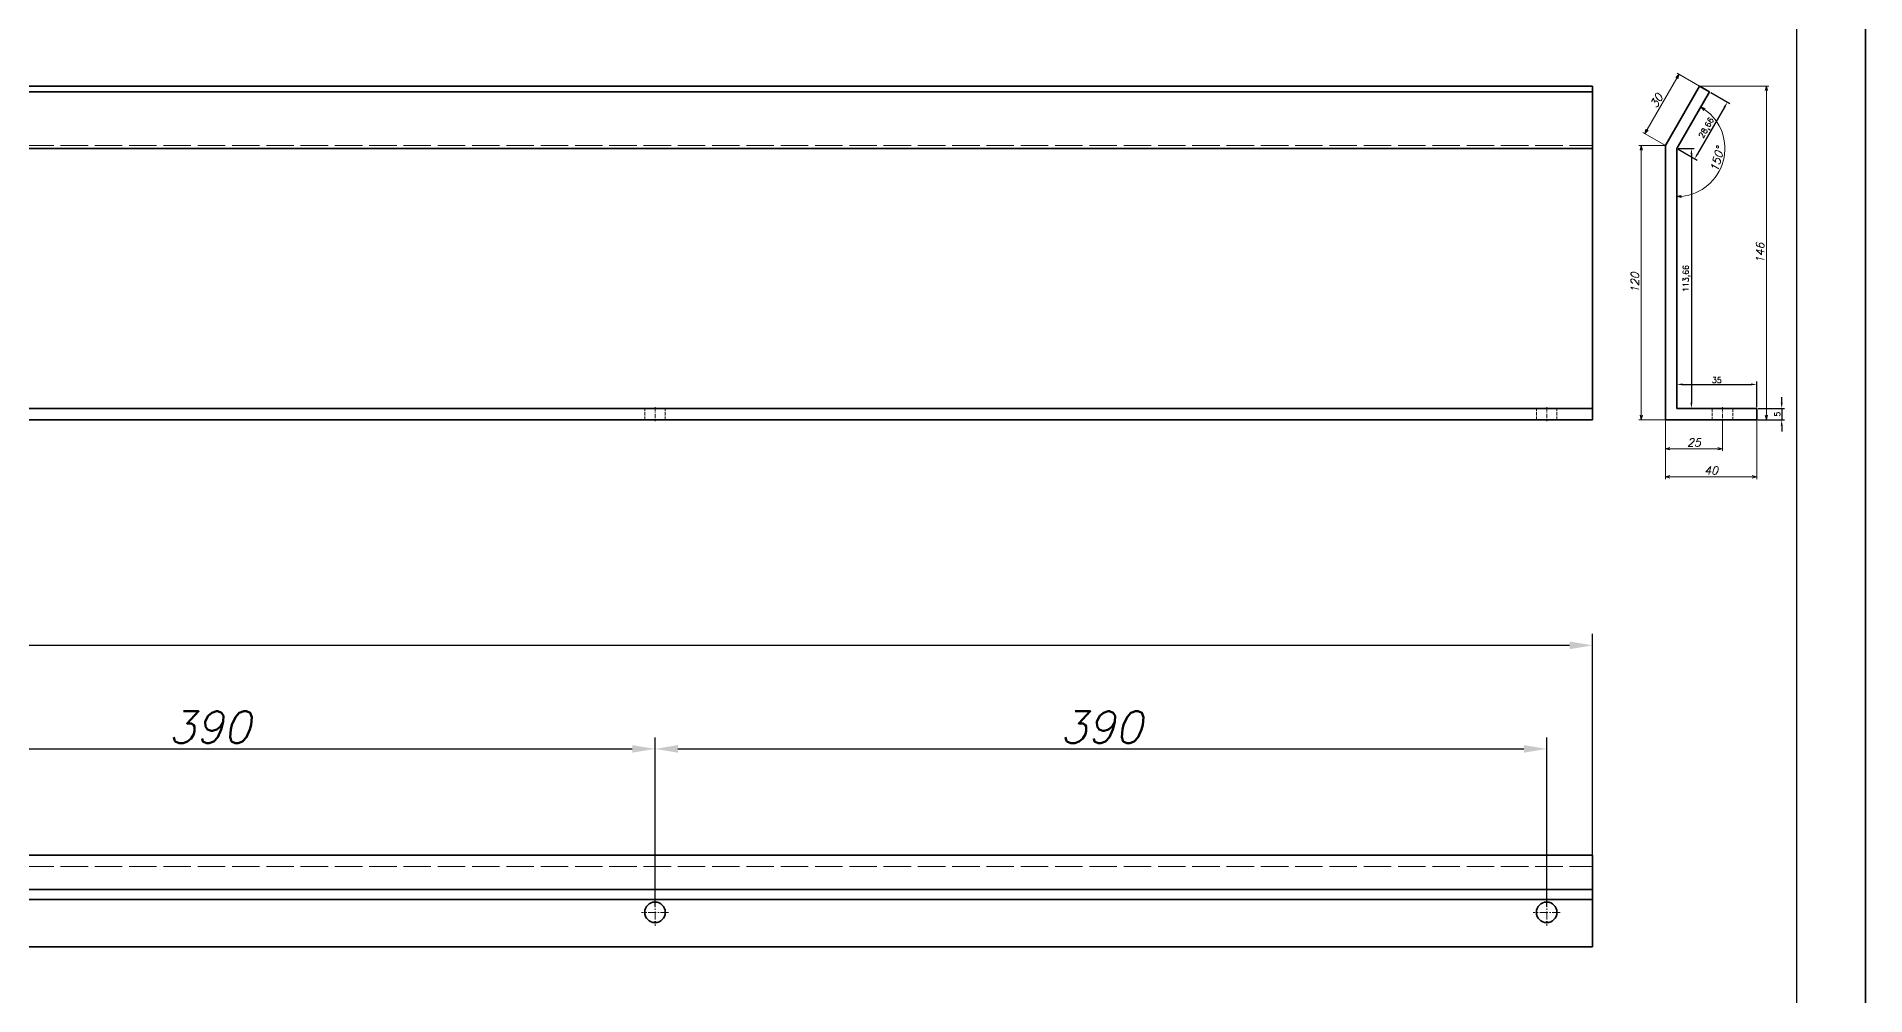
# Model space of a CAD drawing. Header units: millimetres. Extents: x -207971 to -130891, y -1492 to 21465.
# Drawn here: x -203835 to -203036, y 19817 to 20236 of the extents above; entities that cross this region are included whole.
import ezdxf

# ---------------------------------------------------------------- set-up
doc = ezdxf.new("R2010")
doc.units = ezdxf.units.MM
doc.linetypes.add('DASHDOT', pattern=[18.5, 12, -3, 0.5, -3])
doc.linetypes.add('DASHED', pattern=[15, 12, -3])
doc.layers.add('标注线', color=3, linetype='Continuous', lineweight=25)
doc.styles.add('DIM_FONT', font='romans.shx', dxfattribs={"oblique": 15})
doc.styles.get("Standard").update_dxf_attribs({"font": 'txt', "bigfont": 'gbcbig.shx'})
doc.dimstyles.new('ISO-25', dxfattribs={"dimtxt": 2.5, "dimasz": 2.5, "dimexe": 1.25, "dimexo": 0.625, "dimtad": 1, "dimtxsty": 'Standard', "dimcen": 2.5, "dimadec": 0, "dimazin": 0, "dimtfac": 1, "dimtmove": 0, "dimatfit": 3, "dimfxl": 0, "dimarcsym": 0})
doc.dimstyles.new('KK3.5', dxfattribs={"dimtxt": 3.5, "dimasz": 2, "dimexe": 1, "dimexo": 0, "dimgap": 1, "dimtad": 1, "dimtoh": 1, "dimdec": 1, "dimdsep": 46, "dimtxsty": 'DIM_FONT', "dimblk": 'OPEN30', "dimcen": 0, "dimclrd": 3, "dimclre": 3, "dimclrt": 3, "dimazin": 2, "dimtfac": 1, "dimtdec": 1, "dimtmove": 0, "dimatfit": 3, "dimldrblk": 'OPEN30', "dimfxl": 0, "dimtolj": 1, "dimlwd": 20, "dimlwe": 20, "dimarcsym": 0})
doc.dimstyles.new('幅面 1：4', dxfattribs={"dimscale": 4, "dimtxt": 3.5, "dimasz": 2.5, "dimexe": 1.25, "dimexo": 0.625, "dimtad": 1, "dimtoh": 1, "dimdsep": 46, "dimtxsty": 'DIM_FONT', "dimcen": 2.5, "dimclrd": 256, "dimclre": 256, "dimclrt": 256, "dimazin": 2, "dimtfac": 0.5, "dimtmove": 0, "dimatfit": 3, "dimfxl": 0, "dimlwd": -1, "dimarcsym": 0})

# ---------------------------------------------------------------- blocks, each defined once
blk = doc.blocks.new('BZ-MQH')
for p, q in [((-213949.02, 20643.59), (-213949.02, 20874.59)), ((-213949.02, 20874.59), (-213949.02, 20643.59)), ((-213954.52, 20649.09), (-213954.52, 20869.09))]:
    blk.add_line(p, q)
blk = doc.blocks.new('_Open30')
at = {"color": 0, "linetype": 'ByBlock', "lineweight": -2}
for p, q in [((-1, 0.27), (0, 0)), ((0, 0), (-1, -0.27)), ((0, 0), (-1, 0))]:
    blk.add_line(p, q, dxfattribs=at)
blk = doc.blocks.new('*D126')
at = {"layer": 'Defpoints', "color": 0, "transparency": 16777216}
for p in [(-203123.04, 20068.7), (-203098.04, 20068.2), (-203098.04, 20056.12)]:
    blk.add_point(p, dxfattribs=at)
at = {"layer": '标注线', "color": 3, "lineweight": 20, "transparency": 16777216}
for p, q in [((-203123.04, 20068.7), (-203123.04, 20055.12)), ((-203098.04, 20068.2), (-203098.04, 20055.12)), ((-203121.04, 20056.12), (-203100.04, 20056.12))]:
    blk.add_line(p, q, dxfattribs=at)
at = {"layer": '标注线', "color": 3, "lineweight": 20, "transparency": 16777216, "xscale": 2, "yscale": 2, "zscale": 2, "rotation": 180}
blk.add_blockref('_Open30', (-203123.04, 20056.12), dxfattribs=at)
at = {"layer": '标注线', "color": 3, "lineweight": 20, "transparency": 16777216, "xscale": 2, "yscale": 2, "zscale": 2}
blk.add_blockref('_Open30', (-203098.04, 20056.12), dxfattribs=at)
at = {"layer": '标注线', "color": 3, "transparency": 16777216, "insert": (-203110.54, 20058.87), "char_height": 3.5, "attachment_point": 5, "style": 'DIM_FONT'}
blk.add_mtext('\\A1;25', dxfattribs=at)
blk = doc.blocks.new('*D127')
at = {"layer": 'Defpoints', "color": 0, "transparency": 16777216}
for p in [(-203123.04, 20070.62), (-203083.04, 20068.7), (-203083.04, 20043.82)]:
    blk.add_point(p, dxfattribs=at)
at = {"layer": '标注线', "color": 3, "lineweight": 20, "transparency": 16777216}
for p, q in [((-203123.04, 20070.62), (-203123.04, 20042.82)), ((-203083.04, 20068.7), (-203083.04, 20042.82)), ((-203121.04, 20043.82), (-203085.04, 20043.82))]:
    blk.add_line(p, q, dxfattribs=at)
at = {"layer": '标注线', "color": 3, "lineweight": 20, "transparency": 16777216, "xscale": 2, "yscale": 2, "zscale": 2, "rotation": 180}
blk.add_blockref('_Open30', (-203123.04, 20043.82), dxfattribs=at)
at = {"layer": '标注线', "color": 3, "lineweight": 20, "transparency": 16777216, "xscale": 2, "yscale": 2, "zscale": 2}
blk.add_blockref('_Open30', (-203083.04, 20043.82), dxfattribs=at)
at = {"layer": '标注线', "color": 3, "transparency": 16777216, "insert": (-203103.04, 20046.57), "char_height": 3.5, "attachment_point": 5, "style": 'DIM_FONT'}
blk.add_mtext('\\A1;40', dxfattribs=at)
blk = doc.blocks.new('*D128')
at = {"layer": 'Defpoints', "color": 0, "transparency": 16777216}
for p in [(-203133.57, 20188.7), (-203123.04, 20188.7), (-203123.04, 20068.7)]:
    blk.add_point(p, dxfattribs=at)
at = {"layer": '标注线', "color": 3, "lineweight": 20, "transparency": 16777216}
for p, q in [((-203123.04, 20188.7), (-203134.57, 20188.7)), ((-203133.57, 20070.7), (-203133.57, 20186.7)), ((-203123.04, 20068.7), (-203134.57, 20068.7))]:
    blk.add_line(p, q, dxfattribs=at)
at = {"layer": '标注线', "color": 3, "lineweight": 20, "transparency": 16777216, "xscale": 2, "yscale": 2, "zscale": 2}
for p, rotation in [((-203133.57, 20188.7), 90), ((-203133.57, 20068.7), 270)]:
    blk.add_blockref('_Open30', p, dxfattribs=dict(at, rotation=rotation))
at = {"layer": '标注线', "color": 3, "transparency": 16777216, "insert": (-203136.32, 20128.7), "char_height": 3.5, "attachment_point": 5, "rotation": 90, "style": 'DIM_FONT'}
blk.add_mtext('\\A1;120', dxfattribs=at)
blk = doc.blocks.new('*D129')
at = {"layer": 'Defpoints', "color": 0, "transparency": 16777216}
for p in [(-203117.04, 20219.88), (-203108.04, 20214.68), (-203123.04, 20188.7)]:
    blk.add_point(p, dxfattribs=at)
at = {"layer": '标注线', "color": 3, "lineweight": 20, "transparency": 16777216}
for p, q in [((-203131.04, 20195.63), (-203118.04, 20218.15)), ((-203108.04, 20214.68), (-203117.91, 20220.38)), ((-203123.04, 20188.7), (-203132.91, 20194.4))]:
    blk.add_line(p, q, dxfattribs=at)
at = {"layer": '标注线', "color": 3, "lineweight": 20, "transparency": 16777216, "xscale": 2, "yscale": 2, "zscale": 2}
for p, rotation in [((-203117.04, 20219.88), 59.99995299551833), ((-203132.04, 20193.9), 239.9999529955183)]:
    blk.add_blockref('_Open30', p, dxfattribs=dict(at, rotation=rotation))
at = {"layer": '标注线', "color": 3, "transparency": 16777216, "insert": (-203126.92, 20208.26), "char_height": 3.5, "attachment_point": 5, "rotation": 59.99995, "style": 'DIM_FONT'}
blk.add_mtext('\\A1;30', dxfattribs=at)
blk = doc.blocks.new('*D130')
at = {"layer": 'Defpoints', "color": 0, "transparency": 16777216}
for p in [(-203103.71, 20212.18), (-203118.04, 20187.36), (-203118.04, 20187.36), (-203101.93, 20173.85), (-203118.04, 20073.7)]:
    blk.add_point(p, dxfattribs=at)
at = {"layer": '标注线', "color": 3, "lineweight": 20, "transparency": 16777216}
blk.add_arc((-203118.04, 20187.36), 21.02, 275.45326, 54.54675, dxfattribs=at)
at = {"layer": '标注线', "color": 3, "lineweight": 20, "transparency": 16777216, "xscale": 2, "yscale": 2, "zscale": 2}
for p, rotation in [((-203107.53, 20205.57), 147.2733790943799), ((-203118.04, 20166.34), 182.7266320822121)]:
    blk.add_blockref('_Open30', p, dxfattribs=dict(at, rotation=rotation))
at = {"layer": '标注线', "color": 3, "transparency": 16777216, "insert": (-203100.39, 20182.63), "char_height": 3.5, "attachment_point": 5, "rotation": 75.00001, "style": 'DIM_FONT'}
blk.add_mtext('\\A1;150°', dxfattribs=at)
blk = doc.blocks.new('*D131')
at = {"layer": 'Defpoints', "color": 0, "transparency": 16777216}
for p in [(-203108.04, 20214.68), (-203078.84, 20214.68), (-203114.89, 20068.7)]:
    blk.add_point(p, dxfattribs=at)
at = {"layer": '标注线', "color": 3, "lineweight": 20, "transparency": 16777216}
for p, q in [((-203108.04, 20214.68), (-203077.84, 20214.68)), ((-203078.84, 20070.7), (-203078.84, 20212.68)), ((-203114.89, 20068.7), (-203077.84, 20068.7))]:
    blk.add_line(p, q, dxfattribs=at)
at = {"layer": '标注线', "color": 3, "lineweight": 20, "transparency": 16777216, "xscale": 2, "yscale": 2, "zscale": 2}
for p, rotation in [((-203078.84, 20214.68), 90), ((-203078.84, 20068.7), 270)]:
    blk.add_blockref('_Open30', p, dxfattribs=dict(at, rotation=rotation))
at = {"layer": '标注线', "color": 3, "transparency": 16777216, "insert": (-203081.59, 20141.69), "char_height": 3.5, "attachment_point": 5, "rotation": 90, "style": 'DIM_FONT'}
blk.add_mtext('\\A1;146', dxfattribs=at)
blk = doc.blocks.new('*D135')
at = {"layer": 'Defpoints', "color": 0, "transparency": 16777216}
for p in [(-203564.94, 19924.83), (-203954.94, 19856.96), (-203564.94, 19853.35)]:
    blk.add_point(p, dxfattribs=at)
at = {"layer": '标注线', "lineweight": -2, "transparency": 16777216}
for p, q in [((-203954.94, 19859.46), (-203954.94, 19929.83)), ((-203564.94, 19855.85), (-203564.94, 19929.83))]:
    blk.add_line(p, q, dxfattribs=at)
at = {"layer": '标注线', "transparency": 16777216}
blk.add_line((-203944.94, 19924.83), (-203574.94, 19924.83), dxfattribs=at)
for points in [[(-203944.94, 19926.5), (-203944.94, 19923.16), (-203954.94, 19924.83)], [(-203574.94, 19926.5), (-203574.94, 19923.16), (-203564.94, 19924.83)]]:
    blk.add_solid(points, dxfattribs=at)
at = {"layer": '标注线', "transparency": 16777216, "insert": (-203759.94, 19934.33), "char_height": 14, "attachment_point": 5, "style": 'DIM_FONT'}
blk.add_mtext('390', dxfattribs=at)
blk = doc.blocks.new('*D136')
at = {"layer": 'Defpoints', "color": 0, "transparency": 16777216}
for p in [(-203174.94, 19924.83), (-203564.94, 19853.35), (-203174.94, 19853.35)]:
    blk.add_point(p, dxfattribs=at)
at = {"layer": '标注线', "lineweight": -2, "transparency": 16777216}
for p, q in [((-203564.94, 19855.85), (-203564.94, 19929.83)), ((-203174.94, 19855.85), (-203174.94, 19929.83))]:
    blk.add_line(p, q, dxfattribs=at)
at = {"layer": '标注线', "transparency": 16777216}
blk.add_line((-203554.94, 19924.83), (-203184.94, 19924.83), dxfattribs=at)
for points in [[(-203554.94, 19926.5), (-203554.94, 19923.16), (-203564.94, 19924.83)], [(-203184.94, 19926.5), (-203184.94, 19923.16), (-203174.94, 19924.83)]]:
    blk.add_solid(points, dxfattribs=at)
at = {"layer": '标注线', "transparency": 16777216, "insert": (-203369.94, 19934.33), "char_height": 14, "attachment_point": 5, "style": 'DIM_FONT'}
blk.add_mtext('390', dxfattribs=at)
blk = doc.blocks.new('*D137')
at = {"layer": 'Defpoints', "color": 0, "transparency": 16777216}
for p in [(-204754.94, 19970.1), (-204754.94, 19886.76), (-203154.94, 19854.05)]:
    blk.add_point(p, dxfattribs=at)
at = {"layer": '标注线', "lineweight": -2, "transparency": 16777216}
for p, q in [((-204754.94, 19889.26), (-204754.94, 19975.1)), ((-203154.94, 19856.55), (-203154.94, 19975.1))]:
    blk.add_line(p, q, dxfattribs=at)
at = {"layer": '标注线', "transparency": 16777216}
blk.add_line((-203164.94, 19970.1), (-204744.94, 19970.1), dxfattribs=at)
for points in [[(-204744.94, 19971.77), (-204744.94, 19968.44), (-204754.94, 19970.1)], [(-203164.94, 19971.77), (-203164.94, 19968.44), (-203154.94, 19970.1)]]:
    blk.add_solid(points, dxfattribs=at)
at = {"layer": '标注线', "transparency": 16777216, "insert": (-203954.94, 19979.6), "char_height": 14, "attachment_point": 5, "style": 'DIM_FONT'}
blk.add_mtext('1600', dxfattribs=at)
blk = doc.blocks.new('*D217')
at = {"color": 0, "lineweight": -2, "transparency": 16777216}
for p, q in [((-203103.16, 20211.87), (-203094.81, 20207.04)), ((-203097.14, 20205.5), (-203108.97, 20185.01)), ((-203117.49, 20187.05), (-203109.14, 20182.22))]:
    blk.add_line(p, q, dxfattribs=at)
at = {"color": 0, "transparency": 16777216}
for points in [[(-203097.5, 20205.71), (-203096.78, 20205.3), (-203095.89, 20207.67)], [(-203109.33, 20185.22), (-203108.61, 20184.81), (-203110.22, 20182.85)]]:
    blk.add_solid(points, dxfattribs=at)
at = {"layer": 'Defpoints', "color": 0, "transparency": 16777216}
for p in [(-203103.71, 20212.18), (-203118.04, 20187.36), (-203110.22, 20182.85)]:
    blk.add_point(p, dxfattribs=at)
at = {"color": 0, "transparency": 16777216, "insert": (-203104.86, 20196.3), "char_height": 2.5, "attachment_point": 5, "rotation": 60.00001}
blk.add_mtext('28,66', dxfattribs=at)
blk = doc.blocks.new('*D218')
at = {"color": 0, "lineweight": -2, "transparency": 16777216}
for p, q in [((-203117.41, 20187.36), (-203110.38, 20187.36)), ((-203111.63, 20184.86), (-203111.63, 20076.2)), ((-203117.41, 20073.7), (-203110.38, 20073.7))]:
    blk.add_line(p, q, dxfattribs=at)
at = {"color": 0, "transparency": 16777216}
for points in [[(-203112.05, 20184.86), (-203111.22, 20184.86), (-203111.63, 20187.36)], [(-203112.05, 20076.2), (-203111.22, 20076.2), (-203111.63, 20073.7)]]:
    blk.add_solid(points, dxfattribs=at)
at = {"layer": 'Defpoints', "color": 0, "transparency": 16777216}
for p in [(-203118.04, 20187.36), (-203118.04, 20073.7), (-203111.63, 20073.7)]:
    blk.add_point(p, dxfattribs=at)
at = {"color": 0, "transparency": 16777216, "insert": (-203113.72, 20130.53), "char_height": 2.5, "attachment_point": 5, "rotation": 90}
blk.add_mtext('113,66', dxfattribs=at)
blk = doc.blocks.new('*D219')
at = {"color": 0, "lineweight": -2, "transparency": 16777216}
for p, q in [((-203118.04, 20074.32), (-203118.04, 20085.48)), ((-203115.54, 20084.23), (-203085.54, 20084.23)), ((-203083.04, 20074.32), (-203083.04, 20085.48))]:
    blk.add_line(p, q, dxfattribs=at)
at = {"color": 0, "transparency": 16777216}
for points in [[(-203115.54, 20084.64), (-203115.54, 20083.81), (-203118.04, 20084.23)], [(-203085.54, 20084.64), (-203085.54, 20083.81), (-203083.04, 20084.23)]]:
    blk.add_solid(points, dxfattribs=at)
at = {"layer": 'Defpoints', "color": 0, "transparency": 16777216}
for p in [(-203083.04, 20084.23), (-203118.04, 20073.7), (-203083.04, 20073.7)]:
    blk.add_point(p, dxfattribs=at)
at = {"color": 0, "transparency": 16777216, "insert": (-203100.54, 20086.1), "char_height": 2.5, "attachment_point": 5}
blk.add_mtext('35', dxfattribs=at)
blk = doc.blocks.new('*D220')
at = {"color": 0, "lineweight": -2, "transparency": 16777216}
for p, q in [((-203072.16, 20076.2), (-203072.16, 20078.7)), ((-203082.41, 20073.7), (-203070.91, 20073.7)), ((-203072.16, 20073.7), (-203072.16, 20068.7)), ((-203082.41, 20068.7), (-203070.91, 20068.7)), ((-203072.16, 20066.2), (-203072.16, 20063.7))]:
    blk.add_line(p, q, dxfattribs=at)
at = {"color": 0, "transparency": 16777216}
for points in [[(-203072.58, 20076.2), (-203071.74, 20076.2), (-203072.16, 20073.7)], [(-203072.58, 20066.2), (-203071.74, 20066.2), (-203072.16, 20068.7)]]:
    blk.add_solid(points, dxfattribs=at)
at = {"layer": 'Defpoints', "color": 0, "transparency": 16777216}
for p in [(-203083.04, 20073.7), (-203083.04, 20068.7), (-203072.16, 20068.7)]:
    blk.add_point(p, dxfattribs=at)
at = {"color": 0, "transparency": 16777216, "insert": (-203074.03, 20071.2), "char_height": 2.5, "attachment_point": 5, "rotation": 90}
blk.add_mtext('5', dxfattribs=at)

msp = doc.modelspace()

# ---------------------------------------------------------------- linework, layer by layer
at = {"color": 7, "lineweight": 35}
for p, q in [((-204754.943, 20214.68), (-203154.943, 20214.68)), ((-203154.943, 20212.18), (-203154.943, 20214.68)), ((-203108.036, 20214.68), (-203123.036, 20188.7)), ((-203103.706, 20212.18), (-203108.036, 20214.68)), ((-204754.943, 20212.18), (-203154.943, 20212.18)), ((-203154.943, 20187.36), (-203154.943, 20212.18)), ((-203118.036, 20187.36), (-203103.706, 20212.18)), ((-204754.943, 20187.36), (-203154.943, 20187.36)), ((-203154.943, 20073.7), (-203154.943, 20187.36)), ((-203123.036, 20188.7), (-203123.036, 20068.7)), ((-203118.036, 20073.7), (-203118.036, 20187.36)), ((-204754.943, 20073.7), (-203154.943, 20073.7)), ((-203154.943, 20068.7), (-203154.943, 20073.7)), ((-203083.036, 20073.7), (-203118.036, 20073.7)), ((-203083.036, 20068.7), (-203083.036, 20073.7)), ((-204754.943, 20068.7), (-203154.943, 20068.7)), ((-203123.036, 20068.7), (-203083.036, 20068.7)), ((-204754.943, 19878.345), (-203154.943, 19878.345)), ((-203154.943, 19863.345), (-203154.943, 19878.345)), ((-204754.943, 19863.345), (-203154.943, 19863.345)), ((-203154.943, 19859.015), (-203154.943, 19863.345)), ((-204754.943, 19859.015), (-203154.943, 19859.015)), ((-203154.943, 19838.345), (-203154.943, 19859.015)), ((-204754.943, 19838.345), (-203154.943, 19838.345))]:
    msp.add_line(p, q, dxfattribs=at)
at = {"color": 2, "linetype": 'DASHED', "lineweight": 13}
for p, q in [((-204754.943, 20188.7), (-203154.943, 20188.7)), ((-204754.943, 19873.345), (-203154.943, 19873.345))]:
    msp.add_line(p, q, dxfattribs=at)
at = {"color": 2, "linetype": 'DASHED', "lineweight": 13, "ltscale": 0.125}
for p, q in [((-203569.443, 20068.7), (-203569.443, 20073.7)), ((-203560.443, 20068.7), (-203560.443, 20073.7)), ((-203179.443, 20068.7), (-203179.443, 20073.7)), ((-203170.443, 20068.7), (-203170.443, 20073.7)), ((-203102.536, 20073.7), (-203102.536, 20068.7)), ((-203102.536, 20073.7), (-203102.536, 20068.7)), ((-203102.536, 20073.7), (-203102.536, 20068.7)), ((-203102.536, 20073.7), (-203102.536, 20068.7)), ((-203102.536, 20073.7), (-203102.536, 20068.7)), ((-203093.536, 20073.7), (-203093.536, 20068.7)), ((-203093.536, 20073.7), (-203093.536, 20068.7)), ((-203093.536, 20073.7), (-203093.536, 20068.7)), ((-203093.536, 20073.7), (-203093.536, 20068.7)), ((-203093.536, 20073.7), (-203093.536, 20068.7))]:
    msp.add_line(p, q, dxfattribs=at)
at = {"color": 1, "linetype": 'DASHDOT', "lineweight": 13, "ltscale": 0.150015}
for p, q in [((-203564.943, 20074.2), (-203564.943, 20068.199)), ((-203174.943, 20074.2), (-203174.943, 20068.199)), ((-203098.036, 20074.2), (-203098.036, 20068.199))]:
    msp.add_line(p, q, dxfattribs=at)
at = {"color": 1, "linetype": 'DASHDOT', "lineweight": 13, "ltscale": 0.292505}
for p, q in [((-203564.943, 19859.195), (-203564.943, 19847.495)), ((-203174.943, 19859.195), (-203174.943, 19847.495)), ((-203559.093, 19853.345), (-203570.793, 19853.345)), ((-203169.093, 19853.345), (-203180.793, 19853.345))]:
    msp.add_line(p, q, dxfattribs=at)
at = {"color": 7, "lineweight": 35}
for centre in [(-203564.943, 19853.345), (-203174.943, 19853.345)]:
    msp.add_circle(centre, 4.5, dxfattribs=at)

# ---------------------------------------------------------------- block references
at = {"xscale": 5.454545454354957, "yscale": 5.454545454540494, "zscale": 5.454545454563593}
msp.add_blockref('BZ-MQH', (963959.145, -93203.687), dxfattribs=at)

# ---------------------------------------------------------------- dimensions: what is measured, and where the dimension line sits
dim = msp.add_aligned_dim(p1=(-203103.706, 20212.18), p2=(-203118.036, 20187.36), distance=9.023, dimstyle='ISO-25')
dim.commit()
dim.dimension.update_dxf_attribs({"geometry": '*D217', "text_midpoint": (-203104.861, 20196.3)})
for base, p1, p2, picture, middle in [((-203111.633, 20073.7), (-203118.036, 20187.36), (-203118.036, 20073.7), '*D218', (-203113.716, 20130.53)), ((-203072.159, 20068.7), (-203083.036, 20073.7), (-203083.036, 20068.7), '*D220', (-203074.034, 20071.2))]:
    dim = msp.add_linear_dim(base=base, p1=p1, p2=p2, angle=90, dimstyle='ISO-25')
    dim.commit()
    dim.dimension.update_dxf_attribs({"geometry": picture, "text_midpoint": middle})
dim = msp.add_linear_dim(base=(-203083.036, 20084.225), p1=(-203118.036, 20073.7), p2=(-203083.036, 20073.7), dimstyle='ISO-25')
dim.commit()
dim.dimension.update_dxf_attribs({"geometry": '*D219', "text_midpoint": (-203100.536, 20086.1)})
at = {"layer": '标注线', "color": 2}
dim = msp.add_aligned_dim(p1=(-203123.036, 20188.7), p2=(-203108.036, 20214.68), distance=10.396, dimstyle='KK3.5', dxfattribs=at)
dim.commit()
dim.dimension.update_dxf_attribs({"geometry": '*D129', "text_midpoint": (-203126.921, 20208.263)})
for base, p1, p2, picture, middle in [((-203078.845, 20214.68), (-203114.886, 20068.7), (-203108.036, 20214.68), '*D131', (-203081.595, 20141.69)), ((-203133.565, 20188.7), (-203123.036, 20068.7), (-203123.036, 20188.7), '*D128', (-203136.315, 20128.7))]:
    dim = msp.add_linear_dim(base=base, p1=p1, p2=p2, angle=90, dimstyle='KK3.5', dxfattribs=at)
    dim.commit()
    dim.dimension.update_dxf_attribs({"geometry": picture, "text_midpoint": middle})
dim = msp.add_angular_dim_2l(base=(-203101.933, 20173.848), line1=((-203118.036, 20187.36), (-203103.706, 20212.18)), line2=((-203118.036, 20073.7), (-203118.036, 20187.36)), dimstyle='KK3.5', dxfattribs=at)
dim.commit()
dim.dimension.update_dxf_attribs({"geometry": '*D130', "text_midpoint": (-203100.388, 20182.631)})
for base, p1, p2, dimstyle, picture, middle in [((-203083.036, 20043.816), (-203123.036, 20070.616), (-203083.036, 20068.7), 'KK3.5', '*D127', (-203103.036, 20046.566)), ((-203098.036, 20056.125), (-203123.036, 20068.7), (-203098.036, 20068.199), 'KK3.5', '*D126', (-203110.536, 20058.875)), ((-204754.943, 19970.104), (-203154.943, 19854.047), (-204754.943, 19886.763), '幅面 1：4', '*D137', (-203954.943, 19979.604)), ((-203564.943, 19924.829), (-203954.943, 19856.963), (-203564.943, 19853.345), '幅面 1：4', '*D135', (-203759.943, 19934.329)), ((-203174.943, 19924.829), (-203564.943, 19853.345), (-203174.943, 19853.345), '幅面 1：4', '*D136', (-203369.943, 19934.329))]:
    dim = msp.add_linear_dim(base=base, p1=p1, p2=p2, dimstyle=dimstyle, dxfattribs=at)
    dim.commit()
    dim.dimension.update_dxf_attribs({"geometry": picture, "text_midpoint": middle})

doc.saveas('drawing.dxf')
